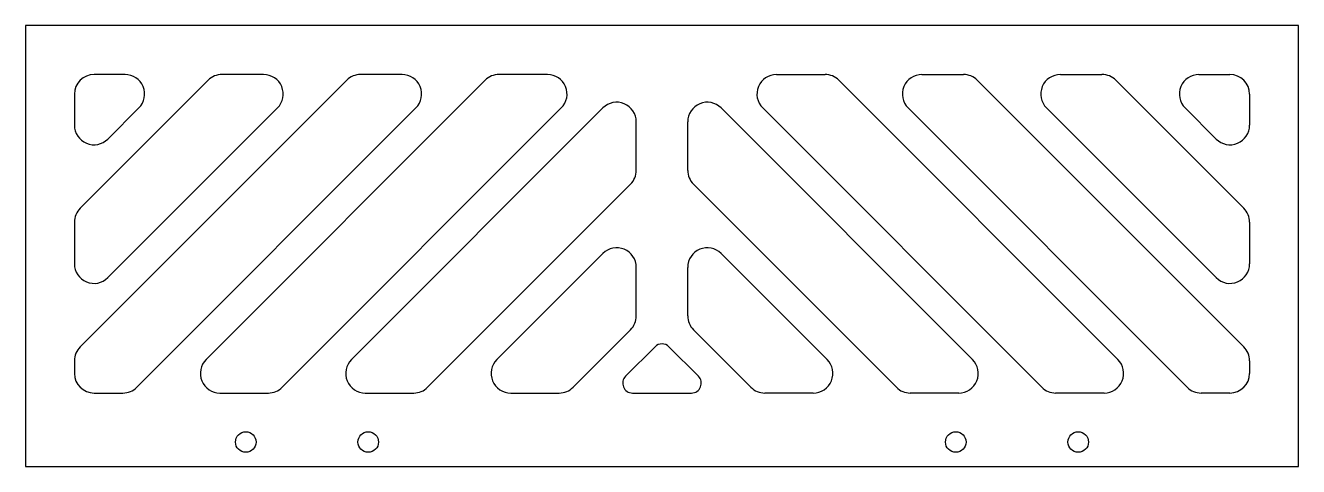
# Model space of a CAD drawing. Header units: millimetres. Extents: x -130 to 130, y 0 to 90.
import ezdxf

# ---------------------------------------------------------------- set-up
doc = ezdxf.new("R2010")
doc.units = ezdxf.units.MM

msp = doc.modelspace()

# ---------------------------------------------------------------- linework, layer by layer
at = {"color": 7, "linetype": 'Continuous', "lineweight": 25}
for p, q in [((-130, 90), (-130, 0)), ((130, 90), (-130, 90)), ((130, 0), (130, 90)), ((-92.69, 78.83), (-118.83, 52.69)), ((-64.4, 78.83), (-118.83, 24.4)), ((-109.66, 80), (-116, 80)), ((-36.12, 78.83), (-93.12, 21.83)), ((-81.37, 80), (-89.86, 80)), ((-53.09, 80), (-61.57, 80)), ((-23.39, 80), (-33.29, 80)), ((23.39, 80), (33.29, 80)), ((36.12, 78.83), (93.12, 21.83)), ((53.09, 80), (61.57, 80)), ((64.4, 78.83), (118.83, 24.4)), ((81.37, 80), (89.86, 80)), ((92.69, 78.83), (118.83, 52.69)), ((109.66, 80), (116, 80)), ((-120, 76), (-120, 69.66)), ((120, 76), (120, 69.66)), ((-113.17, 38.54), (-78.54, 73.17)), ((-113.17, 66.83), (-106.83, 73.17)), ((-107.26, 16.17), (-50.26, 73.17)), ((-77.56, 16.17), (-20.56, 73.17)), ((-12.08, 73.17), (-63.42, 21.83)), ((12.08, 73.17), (63.42, 21.83)), ((77.56, 16.17), (20.56, 73.17)), ((107.26, 16.17), (50.26, 73.17)), ((113.17, 38.54), (78.54, 73.17)), ((113.17, 66.83), (106.83, 73.17)), ((-5.25, 60.44), (-5.25, 70.34)), ((5.25, 60.44), (5.25, 70.34)), ((-47.86, 16.17), (-6.42, 57.62)), ((47.86, 16.17), (6.42, 57.62)), ((-120, 49.86), (-120, 41.37)), ((120, 49.86), (120, 41.37)), ((-12.08, 43.47), (-33.72, 21.83)), ((12.08, 43.47), (33.72, 21.83)), ((-5.25, 30.75), (-5.25, 40.64)), ((5.25, 30.75), (5.25, 40.64)), ((-18.16, 16.17), (-6.42, 27.92)), ((18.16, 16.17), (6.42, 27.92)), ((-1.41, 24.44), (-7.44, 18.41)), ((7.44, 18.41), (1.41, 24.44)), ((-120, 21.57), (-120, 19)), ((120, 21.57), (120, 19)), ((-116, 15), (-110.09, 15)), ((-90.29, 15), (-80.39, 15)), ((-60.59, 15), (-50.69, 15)), ((-30.89, 15), (-20.99, 15)), ((-6.02, 15), (6.02, 15)), ((30.89, 15), (20.99, 15)), ((60.59, 15), (50.69, 15)), ((90.29, 15), (80.39, 15)), ((116, 15), (110.09, 15)), ((-130, 0), (130, 0))]:
    msp.add_line(p, q, dxfattribs=at)
for centre in [(-85, 5), (-60, 5), (60, 5), (85, 5)]:
    msp.add_circle(centre, 2.1, dxfattribs=at)
for centre, radius, start, end in [((-116, 76), 4, 90, 180), ((-109.66, 76), 4, 315, 90), ((-89.86, 76), 4, 90, 135), ((-81.37, 76), 4, 315, 90), ((-61.57, 76), 4, 90, 135), ((-53.09, 76), 4, 315, 90), ((-33.29, 76), 4, 90, 135), ((-23.39, 76), 4, 315, 90), ((23.39, 76), 4, 90, 225), ((33.29, 76), 4, 45, 90), ((53.09, 76), 4, 90, 225), ((61.57, 76), 4, 45, 90), ((81.37, 76), 4, 90, 225), ((89.86, 76), 4, 45, 90), ((109.66, 76), 4, 90, 225), ((116, 76), 4, 0, 90), ((-9.25, 70.34), 4, 0, 135), ((9.25, 70.34), 4, 45, 180), ((-116, 69.66), 4, 180, 315), ((116, 69.66), 4, 225, 0), ((-9.25, 60.44), 4, 315, 0), ((9.25, 60.44), 4, 180, 225), ((-116, 49.86), 4, 135, 180), ((116, 49.86), 4, 0, 45), ((-9.25, 40.64), 4, 0, 135), ((9.25, 40.64), 4, 45, 180), ((-116, 41.37), 4, 180, 315), ((116, 41.37), 4, 225, 0), ((-9.25, 30.75), 4, 315, 0), ((9.25, 30.75), 4, 180, 225), ((-116, 21.57), 4, 135, 180), ((0, 23.02), 2, 45, 135), ((116, 21.57), 4, 0, 45), ((-90.29, 19), 4, 135, 270), ((-60.59, 19), 4, 135, 270), ((-30.89, 19), 4, 135, 270), ((30.89, 19), 4, 270, 45), ((60.59, 19), 4, 270, 45), ((90.29, 19), 4, 270, 45), ((-116, 19), 4, 180, 270), ((-6.02, 17), 2, 135, 270), ((6.02, 17), 2, 270, 45), ((116, 19), 4, 270, 0), ((-110.09, 19), 4, 270, 315), ((-80.39, 19), 4, 270, 315), ((-50.69, 19), 4, 270, 315), ((-20.99, 19), 4, 270, 315), ((20.99, 19), 4, 225, 270), ((50.69, 19), 4, 225, 270), ((80.39, 19), 4, 225, 270), ((110.09, 19), 4, 225, 270)]:
    msp.add_arc(centre, radius, start, end, dxfattribs=at)

doc.saveas('drawing.dxf')
